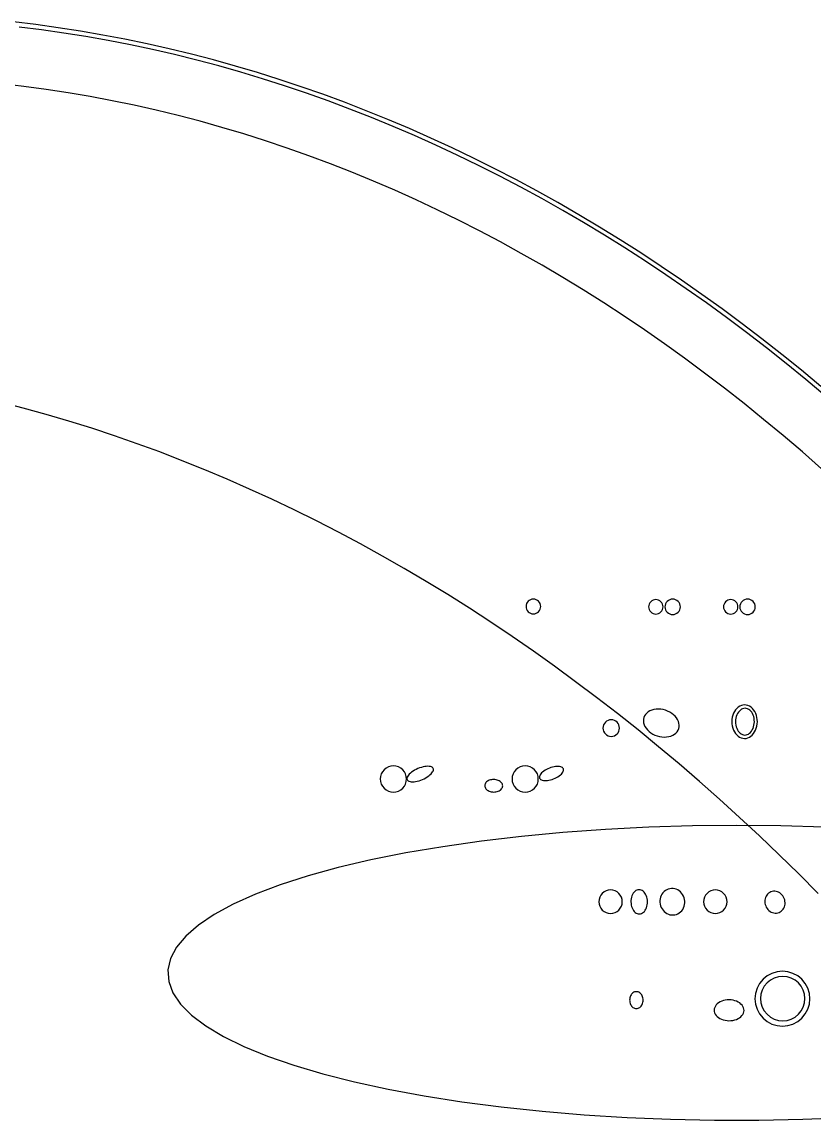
# Model space of a CAD drawing. Extents: x -1 to 217, y -22 to 302.
# Drawn here: x 116.6 to 161.4, y 239 to 301.2 of the extents above; entities that cross this region are included whole.
import ezdxf

# ---------------------------------------------------------------- set-up
doc = ezdxf.new("R2010")
doc.units = 0

msp = doc.modelspace()

# ---------------------------------------------------------------- linework, layer by layer
at = {"layer": 'CIRCLES'}
for p, q in [((145.205, 268.392), (145.153, 268.329)), ((145.268, 268.444), (145.205, 268.392)), ((145.34, 268.482), (145.268, 268.444)), ((145.418, 268.506), (145.34, 268.482)), ((145.5, 268.514), (145.418, 268.506)), ((145.581, 268.506), (145.5, 268.514)), ((145.659, 268.482), (145.581, 268.506)), ((145.731, 268.444), (145.659, 268.482)), ((145.794, 268.392), (145.731, 268.444)), ((145.846, 268.329), (145.794, 268.392)), ((152.133, 268.364), (152.083, 268.302)), ((152.195, 268.414), (152.133, 268.364)), ((152.265, 268.452), (152.195, 268.414)), ((152.342, 268.475), (152.265, 268.452)), ((152.421, 268.483), (152.342, 268.475)), ((152.501, 268.475), (152.421, 268.483)), ((152.577, 268.452), (152.501, 268.475)), ((152.647, 268.414), (152.577, 268.452)), ((152.709, 268.364), (152.647, 268.414)), ((152.76, 268.302), (152.709, 268.364)), ((153.065, 268.384), (153.011, 268.318)), ((153.131, 268.439), (153.065, 268.384)), ((153.207, 268.479), (153.131, 268.439)), ((153.289, 268.504), (153.207, 268.479)), ((153.374, 268.512), (153.289, 268.504)), ((153.459, 268.504), (153.374, 268.512)), ((153.541, 268.479), (153.459, 268.504)), ((153.616, 268.439), (153.541, 268.479)), ((153.682, 268.384), (153.616, 268.439)), ((153.736, 268.318), (153.682, 268.384)), ((156.367, 268.364), (156.316, 268.302)), ((156.428, 268.414), (156.367, 268.364)), ((156.499, 268.452), (156.428, 268.414)), ((156.575, 268.475), (156.499, 268.452)), ((156.655, 268.483), (156.575, 268.475)), ((156.734, 268.475), (156.655, 268.483)), ((156.81, 268.452), (156.734, 268.475)), ((156.881, 268.414), (156.81, 268.452)), ((156.942, 268.364), (156.881, 268.414)), ((156.993, 268.302), (156.942, 268.364)), ((157.298, 268.384), (157.244, 268.318)), ((157.365, 268.439), (157.298, 268.384)), ((157.44, 268.479), (157.365, 268.439)), ((157.522, 268.504), (157.44, 268.479)), ((157.607, 268.512), (157.522, 268.504)), ((157.692, 268.504), (157.607, 268.512)), ((157.774, 268.479), (157.692, 268.504)), ((157.849, 268.439), (157.774, 268.479)), ((157.916, 268.384), (157.849, 268.439)), ((157.97, 268.318), (157.916, 268.384)), ((145.091, 268.178), (145.083, 268.097)), ((145.083, 268.097), (145.091, 268.016)), ((145.114, 268.257), (145.091, 268.178)), ((145.091, 268.016), (145.114, 267.937)), ((145.153, 268.329), (145.114, 268.257)), ((145.114, 267.937), (145.153, 267.865)), ((145.153, 267.865), (145.205, 267.802)), ((145.205, 267.802), (145.268, 267.75)), ((145.268, 267.75), (145.34, 267.712)), ((145.659, 267.712), (145.731, 267.75)), ((145.731, 267.75), (145.794, 267.802)), ((145.794, 267.802), (145.846, 267.865)), ((145.885, 268.257), (145.846, 268.329)), ((145.846, 267.865), (145.885, 267.937)), ((145.909, 268.178), (145.885, 268.257)), ((145.885, 267.937), (145.909, 268.016)), ((145.917, 268.097), (145.909, 268.178)), ((145.909, 268.016), (145.917, 268.097)), ((152.022, 268.155), (152.014, 268.076)), ((152.014, 268.076), (152.022, 267.996)), ((152.045, 268.232), (152.022, 268.155)), ((152.022, 267.996), (152.045, 267.92)), ((152.083, 268.302), (152.045, 268.232)), ((152.045, 267.92), (152.083, 267.85)), ((152.083, 267.85), (152.133, 267.788)), ((152.133, 267.788), (152.195, 267.737)), ((152.195, 267.737), (152.265, 267.7)), ((152.577, 267.7), (152.647, 267.737)), ((152.647, 267.737), (152.709, 267.788)), ((152.709, 267.788), (152.76, 267.85)), ((152.797, 268.232), (152.76, 268.302)), ((152.76, 267.85), (152.797, 267.92)), ((152.82, 268.155), (152.797, 268.232)), ((152.797, 267.92), (152.82, 267.996)), ((152.828, 268.076), (152.82, 268.155)), ((152.82, 267.996), (152.828, 268.076)), ((152.946, 268.161), (152.937, 268.076)), ((152.937, 268.076), (152.946, 267.991)), ((152.971, 268.243), (152.946, 268.161)), ((152.946, 267.991), (152.971, 267.909)), ((153.011, 268.318), (152.971, 268.243)), ((152.971, 267.909), (153.011, 267.833)), ((153.011, 267.833), (153.065, 267.767)), ((153.065, 267.767), (153.131, 267.713)), ((153.616, 267.713), (153.682, 267.767)), ((153.682, 267.767), (153.736, 267.833)), ((153.777, 268.243), (153.736, 268.318)), ((153.736, 267.833), (153.777, 267.909)), ((153.802, 268.161), (153.777, 268.243)), ((153.777, 267.909), (153.802, 267.991)), ((153.81, 268.076), (153.802, 268.161)), ((153.802, 267.991), (153.81, 268.076)), ((156.255, 268.155), (156.247, 268.076)), ((156.247, 268.076), (156.255, 267.996)), ((156.278, 268.232), (156.255, 268.155)), ((156.255, 267.996), (156.278, 267.92)), ((156.316, 268.302), (156.278, 268.232)), ((156.278, 267.92), (156.316, 267.85)), ((156.316, 267.85), (156.367, 267.788)), ((156.367, 267.788), (156.428, 267.737)), ((156.428, 267.737), (156.499, 267.7)), ((156.81, 267.7), (156.881, 267.737)), ((156.881, 267.737), (156.942, 267.788)), ((156.942, 267.788), (156.993, 267.85)), ((157.031, 268.232), (156.993, 268.302)), ((156.993, 267.85), (157.031, 267.92)), ((157.054, 268.155), (157.031, 268.232)), ((157.031, 267.92), (157.054, 267.996)), ((157.062, 268.076), (157.054, 268.155)), ((157.054, 267.996), (157.062, 268.076)), ((157.179, 268.161), (157.171, 268.076)), ((157.171, 268.076), (157.179, 267.991)), ((157.204, 268.243), (157.179, 268.161)), ((157.179, 267.991), (157.204, 267.909)), ((157.244, 268.318), (157.204, 268.243)), ((157.204, 267.909), (157.244, 267.833)), ((157.244, 267.833), (157.298, 267.767)), ((157.298, 267.767), (157.365, 267.713)), ((157.849, 267.713), (157.916, 267.767)), ((157.916, 267.767), (157.97, 267.833)), ((158.01, 268.243), (157.97, 268.318)), ((157.97, 267.833), (158.01, 267.909)), ((158.035, 268.161), (158.01, 268.243)), ((158.01, 267.909), (158.035, 267.991)), ((158.043, 268.076), (158.035, 268.161)), ((158.035, 267.991), (158.043, 268.076)), ((145.34, 267.712), (145.418, 267.688)), ((145.418, 267.688), (145.5, 267.68)), ((145.5, 267.68), (145.581, 267.688)), ((145.581, 267.688), (145.659, 267.712)), ((152.265, 267.7), (152.342, 267.677)), ((152.342, 267.677), (152.421, 267.669)), ((152.421, 267.669), (152.501, 267.677)), ((152.501, 267.677), (152.577, 267.7)), ((153.131, 267.713), (153.207, 267.673)), ((153.207, 267.673), (153.289, 267.648)), ((153.289, 267.648), (153.374, 267.639)), ((153.374, 267.639), (153.459, 267.648)), ((153.459, 267.648), (153.541, 267.673)), ((153.541, 267.673), (153.616, 267.713)), ((156.499, 267.7), (156.575, 267.677)), ((156.575, 267.677), (156.655, 267.669)), ((156.655, 267.669), (156.734, 267.677)), ((156.734, 267.677), (156.81, 267.7)), ((157.365, 267.713), (157.44, 267.673)), ((157.44, 267.673), (157.522, 267.648)), ((157.522, 267.648), (157.607, 267.639)), ((157.607, 267.639), (157.692, 267.648)), ((157.692, 267.648), (157.774, 267.673)), ((157.774, 267.673), (157.849, 267.713)), ((149.569, 261.548), (149.51, 261.477)), ((149.639, 261.606), (149.569, 261.548)), ((149.72, 261.65), (149.639, 261.606)), ((149.808, 261.676), (149.72, 261.65)), ((149.899, 261.685), (149.808, 261.676)), ((149.99, 261.676), (149.899, 261.685)), ((150.078, 261.65), (149.99, 261.676)), ((150.159, 261.606), (150.078, 261.65)), ((150.229, 261.548), (150.159, 261.606)), ((150.288, 261.477), (150.229, 261.548)), ((149.441, 261.309), (149.432, 261.218)), ((149.432, 261.218), (149.441, 261.127)), ((149.467, 261.397), (149.441, 261.309)), ((149.441, 261.127), (149.467, 261.039)), ((149.51, 261.477), (149.467, 261.397)), ((149.467, 261.039), (149.51, 260.958)), ((149.51, 260.958), (149.569, 260.887)), ((149.569, 260.887), (149.639, 260.829)), ((150.159, 260.829), (150.229, 260.887)), ((150.229, 260.887), (150.288, 260.958)), ((150.331, 261.397), (150.288, 261.477)), ((150.288, 260.958), (150.331, 261.039)), ((150.357, 261.309), (150.331, 261.397)), ((150.331, 261.039), (150.357, 261.127)), ((150.366, 261.218), (150.357, 261.309)), ((150.357, 261.127), (150.366, 261.218)), ((149.639, 260.829), (149.72, 260.786)), ((149.72, 260.786), (149.808, 260.76)), ((149.808, 260.76), (149.899, 260.751)), ((149.899, 260.751), (149.99, 260.76)), ((149.99, 260.76), (150.078, 260.786)), ((150.078, 260.786), (150.159, 260.829)), ((137.299, 259.026), (137.17, 258.957)), ((137.438, 259.068), (137.299, 259.026)), ((137.583, 259.082), (137.438, 259.068)), ((137.728, 259.068), (137.583, 259.082)), ((137.868, 259.026), (137.728, 259.068)), ((137.996, 258.957), (137.868, 259.026)), ((144.75, 259.026), (144.621, 258.957)), ((144.889, 259.068), (144.75, 259.026)), ((145.034, 259.082), (144.889, 259.068)), ((145.179, 259.068), (145.034, 259.082)), ((145.318, 259.026), (145.179, 259.068)), ((145.447, 258.957), (145.318, 259.026)), ((136.854, 258.484), (136.84, 258.339)), ((136.897, 258.624), (136.854, 258.484)), ((136.965, 258.752), (136.897, 258.624)), ((137.058, 258.865), (136.965, 258.752)), ((137.17, 258.957), (137.058, 258.865)), ((138.109, 258.865), (137.996, 258.957)), ((138.201, 258.752), (138.109, 258.865)), ((138.27, 258.624), (138.201, 258.752)), ((138.312, 258.484), (138.27, 258.624)), ((138.327, 258.339), (138.312, 258.484)), ((144.305, 258.484), (144.291, 258.339)), ((144.347, 258.624), (144.305, 258.484)), ((144.416, 258.752), (144.347, 258.624)), ((144.508, 258.865), (144.416, 258.752)), ((144.621, 258.957), (144.508, 258.865)), ((145.56, 258.865), (145.447, 258.957)), ((145.652, 258.752), (145.56, 258.865)), ((145.721, 258.624), (145.652, 258.752)), ((145.763, 258.484), (145.721, 258.624)), ((145.777, 258.339), (145.763, 258.484)), ((136.84, 258.339), (136.854, 258.194)), ((136.854, 258.194), (136.897, 258.055)), ((136.897, 258.055), (136.965, 257.926)), ((136.965, 257.926), (137.058, 257.814)), ((137.058, 257.814), (137.17, 257.721)), ((137.996, 257.721), (138.109, 257.814)), ((138.109, 257.814), (138.201, 257.926)), ((138.201, 257.926), (138.27, 258.055)), ((138.27, 258.055), (138.312, 258.194)), ((138.312, 258.194), (138.327, 258.339)), ((144.291, 258.339), (144.305, 258.194)), ((144.305, 258.194), (144.347, 258.055)), ((144.347, 258.055), (144.416, 257.926)), ((144.416, 257.926), (144.508, 257.814)), ((144.508, 257.814), (144.621, 257.721)), ((145.447, 257.721), (145.56, 257.814)), ((145.56, 257.814), (145.652, 257.926)), ((145.652, 257.926), (145.721, 258.055)), ((145.721, 258.055), (145.763, 258.194)), ((145.763, 258.194), (145.777, 258.339)), ((137.17, 257.721), (137.299, 257.652)), ((137.299, 257.652), (137.438, 257.61)), ((137.438, 257.61), (137.583, 257.596)), ((137.583, 257.596), (137.728, 257.61)), ((137.728, 257.61), (137.868, 257.652)), ((137.868, 257.652), (137.996, 257.721)), ((144.621, 257.721), (144.75, 257.652)), ((144.75, 257.652), (144.889, 257.61)), ((144.889, 257.61), (145.034, 257.596)), ((145.034, 257.596), (145.179, 257.61)), ((145.179, 257.61), (145.318, 257.652)), ((145.318, 257.652), (145.447, 257.721)), ((149.246, 251.651), (149.208, 251.526)), ((149.308, 251.766), (149.246, 251.651)), ((149.39, 251.866), (149.308, 251.766)), ((149.491, 251.949), (149.39, 251.866)), ((149.606, 252.01), (149.491, 251.949)), ((149.73, 252.048), (149.606, 252.01)), ((149.86, 252.061), (149.73, 252.048)), ((149.99, 252.048), (149.86, 252.061)), ((150.114, 252.01), (149.99, 252.048)), ((150.229, 251.949), (150.114, 252.01)), ((150.33, 251.866), (150.229, 251.949)), ((150.412, 251.766), (150.33, 251.866)), ((150.474, 251.651), (150.412, 251.766)), ((150.512, 251.526), (150.474, 251.651)), ((155.173, 251.651), (155.135, 251.526)), ((155.234, 251.766), (155.173, 251.651)), ((155.317, 251.866), (155.234, 251.766)), ((155.418, 251.949), (155.317, 251.866)), ((155.532, 252.01), (155.418, 251.949)), ((155.657, 252.048), (155.532, 252.01)), ((155.787, 252.061), (155.657, 252.048)), ((155.916, 252.048), (155.787, 252.061)), ((156.041, 252.01), (155.916, 252.048)), ((156.156, 251.949), (156.041, 252.01)), ((156.256, 251.866), (156.156, 251.949)), ((156.339, 251.766), (156.256, 251.866)), ((156.4, 251.651), (156.339, 251.766)), ((156.438, 251.526), (156.4, 251.651)), ((149.208, 251.526), (149.196, 251.397)), ((149.196, 251.397), (149.208, 251.267)), ((149.208, 251.267), (149.246, 251.142)), ((149.246, 251.142), (149.308, 251.027)), ((149.308, 251.027), (149.39, 250.927)), ((150.33, 250.927), (150.412, 251.027)), ((150.412, 251.027), (150.474, 251.142)), ((150.474, 251.142), (150.512, 251.267)), ((150.524, 251.397), (150.512, 251.526)), ((150.512, 251.267), (150.524, 251.397)), ((155.135, 251.526), (155.122, 251.397)), ((155.122, 251.397), (155.135, 251.267)), ((155.135, 251.267), (155.173, 251.142)), ((155.173, 251.142), (155.234, 251.027)), ((155.234, 251.027), (155.317, 250.927)), ((156.256, 250.927), (156.339, 251.027)), ((156.339, 251.027), (156.4, 251.142)), ((156.4, 251.142), (156.438, 251.267)), ((156.451, 251.397), (156.438, 251.526)), ((156.438, 251.267), (156.451, 251.397)), ((149.39, 250.927), (149.491, 250.844)), ((149.491, 250.844), (149.606, 250.783)), ((149.606, 250.783), (149.73, 250.745)), ((149.73, 250.745), (149.86, 250.732)), ((149.86, 250.732), (149.99, 250.745)), ((149.99, 250.745), (150.114, 250.783)), ((150.114, 250.783), (150.229, 250.844)), ((150.229, 250.844), (150.33, 250.927)), ((155.317, 250.927), (155.418, 250.844)), ((155.418, 250.844), (155.532, 250.783)), ((155.532, 250.783), (155.657, 250.745)), ((155.657, 250.745), (155.787, 250.732)), ((155.787, 250.732), (155.916, 250.745)), ((155.916, 250.745), (156.041, 250.783)), ((156.041, 250.783), (156.156, 250.844)), ((156.156, 250.844), (156.256, 250.927)), ((158.986, 247.344), (158.717, 247.201)), ((159.277, 247.432), (158.986, 247.344)), ((159.579, 247.462), (159.277, 247.432)), ((159.882, 247.432), (159.579, 247.462)), ((160.173, 247.344), (159.882, 247.432)), ((160.442, 247.201), (160.173, 247.344)), ((158.289, 246.773), (158.146, 246.504)), ((158.482, 247.008), (158.289, 246.773)), ((158.554, 246.611), (158.438, 246.394)), ((158.717, 247.201), (158.482, 247.008)), ((158.71, 246.801), (158.554, 246.611)), ((158.9, 246.957), (158.71, 246.801)), ((159.117, 247.073), (158.9, 246.957)), ((159.352, 247.144), (159.117, 247.073)), ((159.597, 247.168), (159.352, 247.144)), ((159.841, 247.144), (159.597, 247.168)), ((160.076, 247.073), (159.841, 247.144)), ((160.293, 246.957), (160.076, 247.073)), ((160.483, 246.801), (160.293, 246.957)), ((160.677, 247.008), (160.442, 247.201)), ((160.639, 246.611), (160.483, 246.801)), ((160.755, 246.394), (160.639, 246.611)), ((160.87, 246.773), (160.677, 247.008)), ((161.013, 246.504), (160.87, 246.773)), ((158.057, 246.213), (158.028, 245.91)), ((158.146, 246.504), (158.057, 246.213)), ((158.367, 246.159), (158.343, 245.914)), ((158.438, 246.394), (158.367, 246.159)), ((160.826, 246.159), (160.755, 246.394)), ((160.85, 245.914), (160.826, 246.159)), ((161.102, 246.213), (161.013, 246.504)), ((161.131, 245.91), (161.102, 246.213)), ((158.028, 245.91), (158.057, 245.608)), ((158.057, 245.608), (158.146, 245.316)), ((158.343, 245.914), (158.367, 245.67)), ((158.367, 245.67), (158.438, 245.435)), ((158.438, 245.435), (158.554, 245.218)), ((160.639, 245.218), (160.755, 245.435)), ((160.755, 245.435), (160.826, 245.67)), ((160.826, 245.67), (160.85, 245.914)), ((161.013, 245.316), (161.102, 245.608)), ((161.102, 245.608), (161.131, 245.91)), ((158.146, 245.316), (158.289, 245.048)), ((158.289, 245.048), (158.482, 244.813)), ((158.482, 244.813), (158.717, 244.62)), ((158.554, 245.218), (158.71, 245.028)), ((158.71, 245.028), (158.9, 244.872)), ((158.9, 244.872), (159.117, 244.756)), ((159.117, 244.756), (159.352, 244.685)), ((159.841, 244.685), (160.076, 244.756)), ((160.076, 244.756), (160.293, 244.872)), ((160.293, 244.872), (160.483, 245.028)), ((160.442, 244.62), (160.677, 244.813)), ((160.483, 245.028), (160.639, 245.218)), ((160.677, 244.813), (160.87, 245.048)), ((160.87, 245.048), (161.013, 245.316)), ((158.717, 244.62), (158.986, 244.476)), ((158.986, 244.476), (159.277, 244.388)), ((159.277, 244.388), (159.579, 244.358)), ((159.352, 244.685), (159.597, 244.661)), ((159.579, 244.358), (159.882, 244.388)), ((159.597, 244.661), (159.841, 244.685)), ((159.882, 244.388), (160.173, 244.476)), ((160.173, 244.476), (160.442, 244.62))]:
    msp.add_line(p, q, dxfattribs=at)
at = {"layer": 'ELLIPSES'}
for p, q in [((117.369, 301.009), (116.108, 301.162)), ((117.68, 300.716), (116.419, 300.874)), ((118.63, 300.835), (117.369, 301.009)), ((118.94, 300.536), (117.68, 300.716)), ((119.889, 300.64), (118.63, 300.835)), ((121.147, 300.423), (119.889, 300.64)), ((120.198, 300.335), (118.94, 300.536)), ((121.455, 300.112), (120.198, 300.335)), ((122.402, 300.184), (121.147, 300.423)), ((122.709, 299.867), (121.455, 300.112)), ((123.656, 299.923), (122.402, 300.184)), ((123.962, 299.601), (122.709, 299.867)), ((124.908, 299.642), (123.656, 299.923)), ((125.212, 299.313), (123.962, 299.601)), ((126.157, 299.338), (124.908, 299.642)), ((126.461, 299.003), (125.212, 299.313)), ((127.404, 299.013), (126.157, 299.338)), ((127.706, 298.673), (126.461, 299.003)), ((128.648, 298.667), (127.404, 299.013)), ((128.949, 298.32), (127.706, 298.673)), ((129.89, 298.299), (128.648, 298.667)), ((130.189, 297.946), (128.949, 298.32)), ((131.129, 297.91), (129.89, 298.299)), ((116.689, 297.512), (115.435, 297.658)), ((131.427, 297.551), (130.189, 297.946)), ((132.364, 297.5), (131.129, 297.91)), ((132.661, 297.135), (131.427, 297.551)), ((117.94, 297.344), (116.689, 297.512)), ((119.191, 297.154), (117.94, 297.344)), ((120.44, 296.941), (119.191, 297.154)), ((121.687, 296.706), (120.44, 296.941)), ((133.596, 297.069), (132.364, 297.5)), ((133.891, 296.697), (132.661, 297.135)), ((134.825, 296.616), (133.596, 297.069)), ((122.932, 296.449), (121.687, 296.706)), ((124.175, 296.17), (122.932, 296.449)), ((135.118, 296.238), (133.891, 296.697)), ((136.05, 296.142), (134.825, 296.616)), ((125.416, 295.868), (124.175, 296.17)), ((126.654, 295.544), (125.416, 295.868)), ((136.342, 295.758), (135.118, 296.238)), ((137.271, 295.647), (136.05, 296.142)), ((137.561, 295.257), (136.342, 295.758)), ((127.889, 295.198), (126.654, 295.544)), ((129.122, 294.831), (127.889, 295.198)), ((138.488, 295.132), (137.271, 295.647)), ((138.777, 294.735), (137.561, 295.257)), ((139.702, 294.595), (138.488, 295.132)), ((130.352, 294.441), (129.122, 294.831)), ((131.578, 294.029), (130.352, 294.441)), ((139.988, 294.192), (138.777, 294.735)), ((140.911, 294.038), (139.702, 294.595)), ((132.801, 293.595), (131.578, 294.029)), ((141.195, 293.628), (139.988, 294.192)), ((142.115, 293.459), (140.911, 294.038)), ((134.021, 293.14), (132.801, 293.595)), ((142.398, 293.044), (141.195, 293.628)), ((143.315, 292.861), (142.115, 293.459)), ((135.237, 292.663), (134.021, 293.14)), ((136.449, 292.164), (135.237, 292.663)), ((143.596, 292.438), (142.398, 293.044)), ((144.51, 292.241), (143.315, 292.861)), ((137.657, 291.644), (136.449, 292.164)), ((144.789, 291.812), (143.596, 292.438)), ((145.7, 291.601), (144.51, 292.241)), ((138.861, 291.102), (137.657, 291.644)), ((145.977, 291.166), (144.789, 291.812)), ((146.886, 290.941), (145.7, 291.601)), ((140.06, 290.538), (138.861, 291.102)), ((147.16, 290.499), (145.977, 291.166)), ((148.065, 290.26), (146.886, 290.941)), ((141.255, 289.954), (140.06, 290.538)), ((148.338, 289.812), (147.16, 290.499)), ((149.24, 289.559), (148.065, 290.26)), ((142.445, 289.348), (141.255, 289.954)), ((149.51, 289.104), (148.338, 289.812)), ((150.409, 288.838), (149.24, 289.559)), ((143.63, 288.721), (142.445, 289.348)), ((150.677, 288.377), (149.51, 289.104)), ((151.572, 288.097), (150.409, 288.838)), ((144.811, 288.072), (143.63, 288.721)), ((151.838, 287.629), (150.677, 288.377)), ((145.986, 287.403), (144.811, 288.072)), ((152.729, 287.336), (151.572, 288.097)), ((152.993, 286.861), (151.838, 287.629)), ((147.155, 286.713), (145.986, 287.403)), ((153.881, 286.555), (152.729, 287.336)), ((148.319, 286.002), (147.155, 286.713)), ((154.142, 286.074), (152.993, 286.861)), ((155.026, 285.754), (153.881, 286.555)), ((149.477, 285.27), (148.319, 286.002)), ((155.284, 285.267), (154.142, 286.074)), ((156.165, 284.934), (155.026, 285.754)), ((150.63, 284.517), (149.477, 285.27)), ((156.421, 284.44), (155.284, 285.267)), ((151.776, 283.744), (150.63, 284.517)), ((157.297, 284.094), (156.165, 284.934)), ((157.55, 283.593), (156.421, 284.44)), ((158.423, 283.234), (157.297, 284.094)), ((152.916, 282.951), (151.776, 283.744)), ((158.673, 282.727), (157.55, 283.593)), ((154.05, 282.137), (152.916, 282.951)), ((159.542, 282.356), (158.423, 283.234)), ((159.789, 281.842), (158.673, 282.727)), ((155.177, 281.304), (154.05, 282.137)), ((160.654, 281.458), (159.542, 282.356)), ((160.899, 280.938), (159.789, 281.842)), ((161.758, 280.541), (160.654, 281.458)), ((156.298, 280.45), (155.177, 281.304)), ((162.001, 280.015), (160.899, 280.938)), ((157.411, 279.576), (156.298, 280.45)), ((116.654, 279.318), (115.361, 279.654)), ((158.518, 278.682), (157.411, 279.576)), ((117.946, 278.96), (116.654, 279.318)), ((119.235, 278.579), (117.946, 278.96)), ((120.522, 278.177), (119.235, 278.579)), ((159.618, 277.769), (158.518, 278.682)), ((121.807, 277.752), (120.522, 278.177)), ((123.089, 277.305), (121.807, 277.752)), ((160.71, 276.836), (159.618, 277.769)), ((124.368, 276.836), (123.089, 277.305)), ((125.644, 276.344), (124.368, 276.836)), ((161.794, 275.884), (160.71, 276.836)), ((126.917, 275.831), (125.644, 276.344)), ((128.187, 275.297), (126.917, 275.831)), ((129.453, 274.74), (128.187, 275.297)), ((130.716, 274.162), (129.453, 274.74)), ((131.974, 273.562), (130.716, 274.162)), ((133.228, 272.94), (131.974, 273.562)), ((134.478, 272.297), (133.228, 272.94)), ((135.724, 271.633), (134.478, 272.297)), ((136.964, 270.948), (135.724, 271.633)), ((138.2, 270.241), (136.964, 270.948)), ((139.431, 269.514), (138.2, 270.241)), ((140.656, 268.766), (139.431, 269.514)), ((141.876, 267.997), (140.656, 268.766)), ((143.091, 267.207), (141.876, 267.997)), ((144.299, 266.397), (143.091, 267.207)), ((145.501, 265.566), (144.299, 266.397)), ((146.698, 264.715), (145.501, 265.566)), ((147.887, 263.844), (146.698, 264.715)), ((149.071, 262.953), (147.887, 263.844)), ((150.247, 262.042), (149.071, 262.953)), ((151.991, 262.136), (151.907, 262.069)), ((152.088, 262.192), (151.991, 262.136)), ((152.196, 262.236), (152.088, 262.192)), ((152.313, 262.268), (152.196, 262.236)), ((152.437, 262.287), (152.313, 262.268)), ((152.566, 262.292), (152.437, 262.287)), ((152.698, 262.284), (152.566, 262.292)), ((152.831, 262.262), (152.698, 262.284)), ((152.962, 262.227), (152.831, 262.262)), ((153.088, 262.18), (152.962, 262.227)), ((153.209, 262.121), (153.088, 262.18)), ((156.869, 262.161), (156.816, 262.058)), ((156.932, 262.254), (156.869, 262.161)), ((157.003, 262.335), (156.932, 262.254)), ((157.082, 262.404), (157.003, 262.335)), ((157.167, 262.458), (157.082, 262.404)), ((157.143, 262.184), (157.09, 262.12)), ((157.202, 262.239), (157.143, 262.184)), ((157.257, 262.497), (157.167, 262.458)), ((157.265, 262.282), (157.202, 262.239)), ((157.35, 262.521), (157.257, 262.497)), ((157.331, 262.313), (157.265, 262.282)), ((157.4, 262.331), (157.331, 262.313)), ((157.444, 262.529), (157.35, 262.521)), ((157.469, 262.337), (157.4, 262.331)), ((157.538, 262.52), (157.444, 262.529)), ((157.538, 262.33), (157.469, 262.337)), ((157.631, 262.495), (157.538, 262.52)), ((157.607, 262.31), (157.538, 262.33)), ((157.672, 262.277), (157.607, 262.31)), ((157.72, 262.455), (157.631, 262.495)), ((157.734, 262.233), (157.672, 262.277)), ((157.804, 262.399), (157.72, 262.455)), ((157.791, 262.177), (157.734, 262.233)), ((157.843, 262.111), (157.791, 262.177)), ((157.883, 262.33), (157.804, 262.399)), ((157.953, 262.248), (157.883, 262.33)), ((158.015, 262.154), (157.953, 262.248)), ((158.067, 262.05), (158.015, 262.154)), ((151.417, 261.111), (150.247, 262.042)), ((151.722, 261.717), (151.718, 261.616)), ((151.718, 261.616), (151.731, 261.513)), ((151.744, 261.815), (151.722, 261.717)), ((151.731, 261.513), (151.761, 261.409)), ((151.782, 261.907), (151.744, 261.815)), ((151.837, 261.992), (151.782, 261.907)), ((151.907, 262.069), (151.837, 261.992)), ((153.322, 262.052), (153.209, 262.121)), ((153.424, 261.973), (153.322, 262.052)), ((153.515, 261.887), (153.424, 261.973)), ((153.592, 261.793), (153.515, 261.887)), ((153.655, 261.695), (153.592, 261.793)), ((153.701, 261.593), (153.655, 261.695)), ((153.731, 261.49), (153.701, 261.593)), ((156.723, 261.708), (156.716, 261.584)), ((156.716, 261.584), (156.722, 261.46)), ((156.743, 261.829), (156.723, 261.708)), ((156.774, 261.947), (156.743, 261.829)), ((156.816, 262.058), (156.774, 261.947)), ((156.934, 261.686), (156.929, 261.587)), ((156.929, 261.587), (156.932, 261.488)), ((156.949, 261.782), (156.934, 261.686)), ((156.972, 261.876), (156.949, 261.782)), ((157.004, 261.964), (156.972, 261.876)), ((157.044, 262.046), (157.004, 261.964)), ((157.09, 262.12), (157.044, 262.046)), ((157.888, 262.037), (157.843, 262.111)), ((157.926, 261.954), (157.888, 262.037)), ((157.956, 261.865), (157.926, 261.954)), ((157.977, 261.771), (157.956, 261.865)), ((157.989, 261.674), (157.977, 261.771)), ((157.987, 261.476), (157.993, 261.575)), ((157.993, 261.575), (157.989, 261.674)), ((158.108, 261.939), (158.067, 262.05)), ((158.137, 261.821), (158.108, 261.939)), ((158.155, 261.699), (158.137, 261.821)), ((158.154, 261.452), (158.161, 261.575)), ((158.161, 261.575), (158.155, 261.699)), ((152.579, 260.16), (151.417, 261.111)), ((151.761, 261.409), (151.808, 261.308)), ((151.808, 261.308), (151.87, 261.209)), ((151.87, 261.209), (151.947, 261.116)), ((151.947, 261.116), (152.038, 261.029)), ((152.038, 261.029), (152.14, 260.95)), ((152.14, 260.95), (152.253, 260.881)), ((152.253, 260.881), (152.374, 260.822)), ((153.471, 260.867), (153.555, 260.934)), ((153.555, 260.934), (153.625, 261.011)), ((153.625, 261.011), (153.68, 261.096)), ((153.68, 261.096), (153.718, 261.188)), ((153.718, 261.188), (153.74, 261.285)), ((153.744, 261.387), (153.731, 261.49)), ((153.74, 261.285), (153.744, 261.387)), ((156.722, 261.46), (156.74, 261.338)), ((156.74, 261.338), (156.769, 261.22)), ((156.769, 261.22), (156.81, 261.109)), ((156.81, 261.109), (156.862, 261.005)), ((156.862, 261.005), (156.924, 260.912)), ((156.924, 260.912), (156.995, 260.829)), ((156.932, 261.488), (156.945, 261.391)), ((156.945, 261.391), (156.966, 261.297)), ((156.966, 261.297), (156.996, 261.208)), ((156.996, 261.208), (157.033, 261.125)), ((157.033, 261.125), (157.079, 261.051)), ((157.079, 261.051), (157.13, 260.985)), ((157.13, 260.985), (157.187, 260.929)), ((157.187, 260.929), (157.249, 260.885)), ((157.249, 260.885), (157.315, 260.852)), ((157.657, 260.88), (157.719, 260.923)), ((157.719, 260.923), (157.778, 260.978)), ((157.778, 260.978), (157.831, 261.042)), ((157.831, 261.042), (157.878, 261.116)), ((157.874, 260.824), (157.945, 260.906)), ((157.878, 261.116), (157.917, 261.198)), ((157.917, 261.198), (157.949, 261.286)), ((157.945, 260.906), (158.008, 260.999)), ((157.949, 261.286), (157.972, 261.38)), ((157.972, 261.38), (157.987, 261.476)), ((158.008, 260.999), (158.061, 261.101)), ((158.061, 261.101), (158.103, 261.213)), ((158.103, 261.213), (158.135, 261.33)), ((158.135, 261.33), (158.154, 261.452)), ((152.374, 260.822), (152.501, 260.775)), ((152.501, 260.775), (152.631, 260.74)), ((152.631, 260.74), (152.764, 260.719)), ((152.764, 260.719), (152.896, 260.71)), ((152.896, 260.71), (153.025, 260.716)), ((153.025, 260.716), (153.149, 260.734)), ((153.149, 260.734), (153.266, 260.766)), ((153.266, 260.766), (153.374, 260.811)), ((153.374, 260.811), (153.471, 260.867)), ((156.995, 260.829), (157.073, 260.76)), ((157.073, 260.76), (157.157, 260.704)), ((157.157, 260.704), (157.246, 260.664)), ((157.246, 260.664), (157.339, 260.639)), ((157.315, 260.852), (157.383, 260.832)), ((157.339, 260.639), (157.433, 260.631)), ((157.383, 260.832), (157.452, 260.825)), ((157.433, 260.631), (157.527, 260.638)), ((157.452, 260.825), (157.522, 260.831)), ((157.522, 260.831), (157.59, 260.849)), ((157.527, 260.638), (157.62, 260.662)), ((157.59, 260.849), (157.657, 260.88)), ((157.62, 260.662), (157.71, 260.701)), ((157.71, 260.701), (157.795, 260.756)), ((157.795, 260.756), (157.874, 260.824)), ((153.734, 259.191), (152.579, 260.16)), ((139.259, 259.022), (139.162, 258.997)), ((139.353, 259.041), (139.259, 259.022)), ((139.443, 259.053), (139.353, 259.041)), ((139.526, 259.057), (139.443, 259.053)), ((139.603, 259.054), (139.526, 259.057)), ((139.671, 259.043), (139.603, 259.054)), ((139.729, 259.025), (139.671, 259.043)), ((139.776, 259), (139.729, 259.025)), ((146.668, 259.033), (146.58, 259.013)), ((146.754, 259.046), (146.668, 259.033)), ((146.835, 259.052), (146.754, 259.046)), ((146.911, 259.051), (146.835, 259.052)), ((146.981, 259.043), (146.911, 259.051)), ((147.043, 259.029), (146.981, 259.043)), ((147.096, 259.008), (147.043, 259.029)), ((154.882, 258.202), (153.734, 259.191)), ((138.349, 258.397), (138.347, 258.349)), ((138.364, 258.448), (138.349, 258.397)), ((138.391, 258.502), (138.364, 258.448)), ((138.431, 258.558), (138.391, 258.502)), ((138.482, 258.615), (138.431, 258.558)), ((138.543, 258.673), (138.482, 258.615)), ((138.614, 258.729), (138.543, 258.673)), ((138.693, 258.783), (138.614, 258.729)), ((138.779, 258.835), (138.693, 258.783)), ((138.871, 258.883), (138.779, 258.835)), ((138.966, 258.926), (138.871, 258.883)), ((139.064, 258.964), (138.966, 258.926)), ((139.162, 258.997), (139.064, 258.964)), ((139.321, 258.355), (139.413, 258.403)), ((139.413, 258.403), (139.499, 258.455)), ((139.499, 258.455), (139.578, 258.509)), ((139.578, 258.509), (139.649, 258.565)), ((139.649, 258.565), (139.71, 258.623)), ((139.71, 258.623), (139.761, 258.68)), ((139.761, 258.68), (139.801, 258.736)), ((139.811, 258.969), (139.776, 259)), ((139.801, 258.736), (139.828, 258.79)), ((139.835, 258.931), (139.811, 258.969)), ((139.828, 258.79), (139.843, 258.841)), ((139.845, 258.888), (139.835, 258.931)), ((139.843, 258.841), (139.845, 258.888)), ((145.843, 258.477), (145.842, 258.431)), ((145.842, 258.431), (145.851, 258.389)), ((145.857, 258.526), (145.843, 258.477)), ((145.882, 258.577), (145.857, 258.526)), ((145.917, 258.629), (145.882, 258.577)), ((145.963, 258.682), (145.917, 258.629)), ((146.019, 258.734), (145.963, 258.682)), ((146.083, 258.785), (146.019, 258.734)), ((146.155, 258.833), (146.083, 258.785)), ((146.233, 258.878), (146.155, 258.833)), ((146.316, 258.919), (146.233, 258.878)), ((146.402, 258.956), (146.316, 258.919)), ((146.491, 258.988), (146.402, 258.956)), ((146.58, 259.013), (146.491, 258.988)), ((146.728, 258.38), (146.811, 258.421)), ((146.811, 258.421), (146.889, 258.466)), ((146.889, 258.466), (146.96, 258.515)), ((146.96, 258.515), (147.025, 258.565)), ((147.025, 258.565), (147.08, 258.617)), ((147.08, 258.617), (147.126, 258.67)), ((147.139, 258.981), (147.096, 259.008)), ((147.126, 258.67), (147.162, 258.722)), ((147.171, 258.948), (147.139, 258.981)), ((147.162, 258.722), (147.187, 258.773)), ((147.192, 258.911), (147.171, 258.948)), ((147.187, 258.773), (147.2, 258.822)), ((147.202, 258.868), (147.192, 258.911)), ((147.2, 258.822), (147.202, 258.868)), ((138.347, 258.349), (138.357, 258.307)), ((138.357, 258.307), (138.38, 258.269)), ((138.38, 258.269), (138.416, 258.238)), ((138.416, 258.238), (138.463, 258.213)), ((138.463, 258.213), (138.521, 258.195)), ((138.521, 258.195), (138.589, 258.184)), ((138.589, 258.184), (138.665, 258.181)), ((138.665, 258.181), (138.749, 258.185)), ((138.749, 258.185), (138.839, 258.197)), ((138.839, 258.197), (138.933, 258.216)), ((138.933, 258.216), (139.03, 258.241)), ((139.03, 258.241), (139.128, 258.274)), ((139.128, 258.274), (139.226, 258.312)), ((139.226, 258.312), (139.321, 258.355)), ((142.752, 258.01), (142.747, 257.964)), ((142.747, 257.964), (142.75, 257.918)), ((142.75, 257.918), (142.763, 257.872)), ((142.765, 258.055), (142.752, 258.01)), ((142.763, 257.872), (142.783, 257.828)), ((142.787, 258.099), (142.765, 258.055)), ((142.783, 257.828), (142.812, 257.786)), ((142.817, 258.14), (142.787, 258.099)), ((142.812, 257.786), (142.848, 257.747)), ((142.855, 258.178), (142.817, 258.14)), ((142.899, 258.212), (142.855, 258.178)), ((142.95, 258.241), (142.899, 258.212)), ((143.005, 258.266), (142.95, 258.241)), ((143.065, 258.286), (143.005, 258.266)), ((143.128, 258.3), (143.065, 258.286)), ((143.194, 258.308), (143.128, 258.3)), ((143.26, 258.31), (143.194, 258.308)), ((143.326, 258.306), (143.26, 258.31)), ((143.391, 258.296), (143.326, 258.306)), ((143.454, 258.28), (143.391, 258.296)), ((143.513, 258.259), (143.454, 258.28)), ((143.568, 258.232), (143.513, 258.259)), ((143.617, 258.201), (143.568, 258.232)), ((143.661, 258.165), (143.617, 258.201)), ((143.697, 258.126), (143.661, 258.165)), ((143.692, 257.773), (143.722, 257.814)), ((143.726, 258.084), (143.697, 258.126)), ((143.722, 257.814), (143.744, 257.857)), ((143.746, 258.04), (143.726, 258.084)), ((143.744, 257.857), (143.757, 257.903)), ((143.759, 257.995), (143.746, 258.04)), ((143.757, 257.903), (143.762, 257.949)), ((143.762, 257.949), (143.759, 257.995)), ((145.851, 258.389), (145.873, 258.351)), ((145.873, 258.351), (145.905, 258.318)), ((145.905, 258.318), (145.948, 258.291)), ((145.948, 258.291), (146.001, 258.27)), ((146.001, 258.27), (146.063, 258.256)), ((146.063, 258.256), (146.132, 258.248)), ((146.132, 258.248), (146.208, 258.248)), ((146.208, 258.248), (146.29, 258.254)), ((146.29, 258.254), (146.376, 258.267)), ((146.376, 258.267), (146.464, 258.286)), ((146.464, 258.286), (146.553, 258.312)), ((146.553, 258.312), (146.641, 258.343)), ((146.641, 258.343), (146.728, 258.38)), ((156.022, 257.193), (154.882, 258.202)), ((142.848, 257.747), (142.892, 257.712)), ((142.892, 257.712), (142.941, 257.681)), ((142.941, 257.681), (142.996, 257.654)), ((142.996, 257.654), (143.055, 257.633)), ((143.055, 257.633), (143.118, 257.617)), ((143.118, 257.617), (143.183, 257.607)), ((143.183, 257.607), (143.249, 257.603)), ((143.249, 257.603), (143.315, 257.605)), ((143.315, 257.605), (143.381, 257.613)), ((143.381, 257.613), (143.444, 257.627)), ((143.444, 257.627), (143.504, 257.646)), ((143.504, 257.646), (143.559, 257.671)), ((143.559, 257.671), (143.61, 257.701)), ((143.61, 257.701), (143.654, 257.735)), ((143.654, 257.735), (143.692, 257.773)), ((157.154, 256.166), (156.022, 257.193)), ((158.279, 255.12), (157.154, 256.166)), ((147.17, 255.311), (144.826, 255.09)), ((149.574, 255.484), (147.17, 255.311)), ((152.022, 255.609), (149.574, 255.484)), ((154.5, 255.684), (152.022, 255.609)), ((156.993, 255.709), (154.5, 255.684)), ((159.486, 255.684), (156.993, 255.709)), ((161.964, 255.609), (159.486, 255.684)), ((142.555, 254.822), (140.37, 254.51)), ((144.826, 255.09), (142.555, 254.822)), ((159.395, 254.055), (158.279, 255.12)), ((138.286, 254.155), (136.314, 253.759)), ((140.37, 254.51), (138.286, 254.155)), ((160.502, 252.972), (159.395, 254.055)), ((136.314, 253.759), (134.466, 253.325)), ((132.754, 252.855), (131.188, 252.352)), ((134.466, 253.325), (132.754, 252.855)), ((161.602, 251.87), (160.502, 252.972)), ((131.188, 252.352), (129.777, 251.819)), ((129.777, 251.819), (128.529, 251.259)), ((151.027, 251.564), (151.017, 251.475)), ((151.046, 251.649), (151.027, 251.564)), ((151.072, 251.73), (151.046, 251.649)), ((151.104, 251.805), (151.072, 251.73)), ((151.144, 251.873), (151.104, 251.805)), ((151.189, 251.932), (151.144, 251.873)), ((151.239, 251.983), (151.189, 251.932)), ((151.293, 252.023), (151.239, 251.983)), ((151.351, 252.053), (151.293, 252.023)), ((151.411, 252.071), (151.351, 252.053)), ((151.471, 252.078), (151.411, 252.071)), ((151.532, 252.073), (151.471, 252.078)), ((151.593, 252.056), (151.532, 252.073)), ((151.651, 252.028), (151.593, 252.056)), ((151.706, 251.99), (151.651, 252.028)), ((151.758, 251.94), (151.706, 251.99)), ((151.805, 251.882), (151.758, 251.94)), ((151.846, 251.815), (151.805, 251.882)), ((151.881, 251.741), (151.846, 251.815)), ((151.909, 251.661), (151.881, 251.741)), ((151.93, 251.576), (151.909, 251.661)), ((151.943, 251.488), (151.93, 251.576)), ((152.69, 251.652), (152.666, 251.558)), ((152.725, 251.742), (152.69, 251.652)), ((152.77, 251.826), (152.725, 251.742)), ((152.826, 251.903), (152.77, 251.826)), ((152.891, 251.97), (152.826, 251.903)), ((152.963, 252.028), (152.891, 251.97)), ((153.042, 252.075), (152.963, 252.028)), ((153.127, 252.111), (153.042, 252.075)), ((153.216, 252.134), (153.127, 252.111)), ((153.307, 252.145), (153.216, 252.134)), ((153.398, 252.143), (153.307, 252.145)), ((153.489, 252.128), (153.398, 252.143)), ((153.578, 252.1), (153.489, 252.128)), ((153.663, 252.061), (153.578, 252.1)), ((153.743, 252.01), (153.663, 252.061)), ((153.816, 251.948), (153.743, 252.01)), ((153.881, 251.877), (153.816, 251.948)), ((153.937, 251.798), (153.881, 251.877)), ((153.983, 251.712), (153.937, 251.798)), ((154.019, 251.621), (153.983, 251.712)), ((154.043, 251.525), (154.019, 251.621)), ((158.625, 251.638), (158.603, 251.563)), ((158.657, 251.708), (158.625, 251.638)), ((158.697, 251.773), (158.657, 251.708)), ((158.745, 251.831), (158.697, 251.773)), ((158.801, 251.881), (158.745, 251.831)), ((158.862, 251.923), (158.801, 251.881)), ((158.929, 251.955), (158.862, 251.923)), ((158.999, 251.977), (158.929, 251.955)), ((159.072, 251.988), (158.999, 251.977)), ((159.147, 251.989), (159.072, 251.988)), ((159.221, 251.98), (159.147, 251.989)), ((159.295, 251.96), (159.221, 251.98)), ((159.367, 251.93), (159.295, 251.96)), ((159.434, 251.89), (159.367, 251.93)), ((159.497, 251.842), (159.434, 251.89)), ((159.555, 251.785), (159.497, 251.842)), ((159.605, 251.721), (159.555, 251.785)), ((159.648, 251.652), (159.605, 251.721)), ((159.683, 251.577), (159.648, 251.652)), ((159.708, 251.499), (159.683, 251.577)), ((128.529, 251.259), (127.453, 250.676)), ((151.017, 251.475), (151.014, 251.386)), ((151.014, 251.386), (151.019, 251.296)), ((151.019, 251.296), (151.032, 251.209)), ((151.032, 251.209), (151.053, 251.124)), ((151.053, 251.124), (151.081, 251.044)), ((151.081, 251.044), (151.116, 250.97)), ((151.116, 250.97), (151.157, 250.903)), ((151.818, 250.912), (151.857, 250.98)), ((151.857, 250.98), (151.89, 251.055)), ((151.89, 251.055), (151.916, 251.136)), ((151.916, 251.136), (151.935, 251.221)), ((151.935, 251.221), (151.945, 251.309)), ((151.948, 251.399), (151.943, 251.488)), ((151.945, 251.309), (151.948, 251.399)), ((152.666, 251.558), (152.655, 251.461)), ((152.655, 251.461), (152.655, 251.363)), ((152.655, 251.363), (152.667, 251.266)), ((152.667, 251.266), (152.692, 251.17)), ((152.692, 251.17), (152.727, 251.079)), ((152.727, 251.079), (152.773, 250.993)), ((152.773, 250.993), (152.829, 250.914)), ((153.884, 250.889), (153.94, 250.965)), ((153.94, 250.965), (153.986, 251.049)), ((153.986, 251.049), (154.02, 251.139)), ((154.02, 251.139), (154.044, 251.233)), ((154.055, 251.428), (154.043, 251.525)), ((154.044, 251.233), (154.055, 251.33)), ((154.055, 251.33), (154.055, 251.428)), ((158.589, 251.484), (158.586, 251.404)), ((158.586, 251.404), (158.592, 251.323)), ((158.603, 251.563), (158.589, 251.484)), ((158.592, 251.323), (158.609, 251.242)), ((158.609, 251.242), (158.634, 251.165)), ((158.634, 251.165), (158.669, 251.09)), ((158.669, 251.09), (158.711, 251.02)), ((158.711, 251.02), (158.762, 250.957)), ((158.762, 250.957), (158.819, 250.9)), ((159.571, 250.911), (159.619, 250.969)), ((159.619, 250.969), (159.66, 251.034)), ((159.66, 251.034), (159.691, 251.104)), ((159.691, 251.104), (159.714, 251.179)), ((159.724, 251.419), (159.708, 251.499)), ((159.714, 251.179), (159.727, 251.258)), ((159.731, 251.338), (159.724, 251.419)), ((159.727, 251.258), (159.731, 251.338)), ((127.453, 250.676), (126.554, 250.073)), ((151.157, 250.903), (151.204, 250.844)), ((151.204, 250.844), (151.256, 250.795)), ((151.256, 250.795), (151.311, 250.756)), ((151.311, 250.756), (151.369, 250.728)), ((151.369, 250.728), (151.429, 250.712)), ((151.429, 250.712), (151.491, 250.707)), ((151.491, 250.707), (151.551, 250.713)), ((151.551, 250.713), (151.611, 250.732)), ((151.611, 250.732), (151.669, 250.761)), ((151.669, 250.761), (151.723, 250.802)), ((151.723, 250.802), (151.773, 250.852)), ((151.773, 250.852), (151.818, 250.912)), ((152.829, 250.914), (152.894, 250.843)), ((152.894, 250.843), (152.967, 250.782)), ((152.967, 250.782), (153.047, 250.731)), ((153.047, 250.731), (153.132, 250.691)), ((153.132, 250.691), (153.221, 250.664)), ((153.221, 250.664), (153.312, 250.649)), ((153.312, 250.649), (153.404, 250.646)), ((153.404, 250.646), (153.495, 250.657)), ((153.495, 250.657), (153.583, 250.68)), ((153.583, 250.68), (153.668, 250.716)), ((153.668, 250.716), (153.747, 250.763)), ((153.747, 250.763), (153.82, 250.821)), ((153.82, 250.821), (153.884, 250.889)), ((158.819, 250.9), (158.882, 250.852)), ((158.882, 250.852), (158.95, 250.812)), ((158.95, 250.812), (159.021, 250.782)), ((159.021, 250.782), (159.095, 250.762)), ((159.095, 250.762), (159.17, 250.753)), ((159.17, 250.753), (159.245, 250.754)), ((159.245, 250.754), (159.318, 250.765)), ((159.318, 250.765), (159.388, 250.787)), ((159.388, 250.787), (159.455, 250.819)), ((159.455, 250.819), (159.516, 250.861)), ((159.516, 250.861), (159.571, 250.911)), ((126.554, 250.073), (125.839, 249.454)), ((125.839, 249.454), (125.31, 248.822)), ((125.31, 248.822), (124.973, 248.182)), ((124.973, 248.182), (124.828, 247.536)), ((124.828, 247.536), (124.876, 246.89)), ((124.876, 246.89), (125.118, 246.247)), ((125.118, 246.247), (125.551, 245.611)), ((150.968, 246.013), (150.952, 245.954)), ((150.99, 246.069), (150.968, 246.013)), ((151.018, 246.121), (150.99, 246.069)), ((151.051, 246.168), (151.018, 246.121)), ((151.088, 246.209), (151.051, 246.168)), ((151.13, 246.244), (151.088, 246.209)), ((151.175, 246.271), (151.13, 246.244)), ((151.222, 246.291), (151.175, 246.271)), ((151.271, 246.304), (151.222, 246.291)), ((151.321, 246.308), (151.271, 246.304)), ((151.37, 246.304), (151.321, 246.308)), ((151.419, 246.291), (151.37, 246.304)), ((151.466, 246.271), (151.419, 246.291)), ((151.511, 246.244), (151.466, 246.271)), ((151.553, 246.209), (151.511, 246.244)), ((151.59, 246.168), (151.553, 246.209)), ((151.623, 246.121), (151.59, 246.168)), ((151.651, 246.069), (151.623, 246.121)), ((151.673, 246.013), (151.651, 246.069)), ((151.689, 245.954), (151.673, 246.013)), ((125.551, 245.611), (126.173, 244.985)), ((150.943, 245.893), (150.939, 245.831)), ((150.939, 245.831), (150.943, 245.768)), ((150.952, 245.954), (150.943, 245.893)), ((150.943, 245.768), (150.952, 245.707)), ((150.952, 245.707), (150.968, 245.648)), ((150.968, 245.648), (150.99, 245.592)), ((150.99, 245.592), (151.018, 245.54)), ((151.018, 245.54), (151.051, 245.493)), ((151.051, 245.493), (151.088, 245.452)), ((151.088, 245.452), (151.13, 245.417)), ((151.13, 245.417), (151.175, 245.39)), ((151.175, 245.39), (151.222, 245.37)), ((151.222, 245.37), (151.271, 245.358)), ((151.271, 245.358), (151.321, 245.353)), ((151.321, 245.353), (151.37, 245.358)), ((151.37, 245.358), (151.419, 245.37)), ((151.419, 245.37), (151.466, 245.39)), ((151.466, 245.39), (151.511, 245.417)), ((151.511, 245.417), (151.553, 245.452)), ((151.553, 245.452), (151.59, 245.493)), ((151.59, 245.493), (151.623, 245.54)), ((151.623, 245.54), (151.651, 245.592)), ((151.651, 245.592), (151.673, 245.648)), ((151.673, 245.648), (151.689, 245.707)), ((151.698, 245.893), (151.689, 245.954)), ((151.689, 245.707), (151.698, 245.768)), ((151.702, 245.831), (151.698, 245.893)), ((151.698, 245.768), (151.702, 245.831)), ((155.75, 245.416), (155.728, 245.341)), ((155.786, 245.489), (155.75, 245.416)), ((155.836, 245.558), (155.786, 245.489)), ((155.897, 245.622), (155.836, 245.558)), ((155.971, 245.679), (155.897, 245.622)), ((156.054, 245.729), (155.971, 245.679)), ((156.146, 245.771), (156.054, 245.729)), ((156.246, 245.804), (156.146, 245.771)), ((156.35, 245.828), (156.246, 245.804)), ((156.459, 245.842), (156.35, 245.828)), ((156.569, 245.846), (156.459, 245.842)), ((156.679, 245.84), (156.569, 245.846)), ((156.787, 245.824), (156.679, 245.84)), ((156.891, 245.799), (156.787, 245.824)), ((156.99, 245.763), (156.891, 245.799)), ((157.082, 245.72), (156.99, 245.763)), ((157.164, 245.668), (157.082, 245.72)), ((157.236, 245.609), (157.164, 245.668)), ((157.297, 245.545), (157.236, 245.609)), ((157.345, 245.475), (157.297, 245.545)), ((157.38, 245.402), (157.345, 245.475)), ((157.401, 245.326), (157.38, 245.402)), ((126.173, 244.985), (126.981, 244.373)), ((155.728, 245.341), (155.72, 245.264)), ((155.72, 245.264), (155.726, 245.187)), ((155.726, 245.187), (155.747, 245.111)), ((155.747, 245.111), (155.782, 245.038)), ((155.782, 245.038), (155.83, 244.968)), ((155.83, 244.968), (155.891, 244.903)), ((155.891, 244.903), (155.963, 244.844)), ((155.963, 244.844), (156.046, 244.793)), ((156.046, 244.793), (156.137, 244.749)), ((156.137, 244.749), (156.236, 244.714)), ((156.882, 244.708), (156.981, 244.741)), ((156.981, 244.741), (157.073, 244.783)), ((157.073, 244.783), (157.156, 244.834)), ((157.156, 244.834), (157.23, 244.891)), ((157.23, 244.891), (157.292, 244.955)), ((157.292, 244.955), (157.341, 245.023)), ((157.341, 245.023), (157.377, 245.096)), ((157.377, 245.096), (157.399, 245.172)), ((157.399, 245.172), (157.407, 245.249)), ((157.407, 245.249), (157.401, 245.326)), ((126.981, 244.373), (127.969, 243.78)), ((156.236, 244.714), (156.34, 244.688)), ((156.34, 244.688), (156.448, 244.672)), ((156.448, 244.672), (156.558, 244.666)), ((156.558, 244.666), (156.668, 244.67)), ((156.668, 244.67), (156.777, 244.684)), ((156.777, 244.684), (156.882, 244.708)), ((127.969, 243.78), (129.132, 243.208)), ((129.132, 243.208), (130.462, 242.661)), ((130.462, 242.661), (131.952, 242.143)), ((131.952, 242.143), (133.592, 241.656)), ((133.592, 241.656), (135.374, 241.203)), ((135.374, 241.203), (137.285, 240.788)), ((137.285, 240.788), (139.315, 240.412)), ((139.315, 240.412), (141.451, 240.078)), ((141.451, 240.078), (143.68, 239.788)), ((143.68, 239.788), (145.99, 239.543)), ((145.99, 239.543), (148.366, 239.346)), ((148.366, 239.346), (150.793, 239.197)), ((150.793, 239.197), (153.258, 239.097)), ((160.728, 239.097), (163.193, 239.197)), ((153.258, 239.097), (155.746, 239.047)), ((155.746, 239.047), (158.241, 239.047)), ((158.241, 239.047), (160.728, 239.097))]:
    msp.add_line(p, q, dxfattribs=at)

doc.saveas('drawing.dxf')
